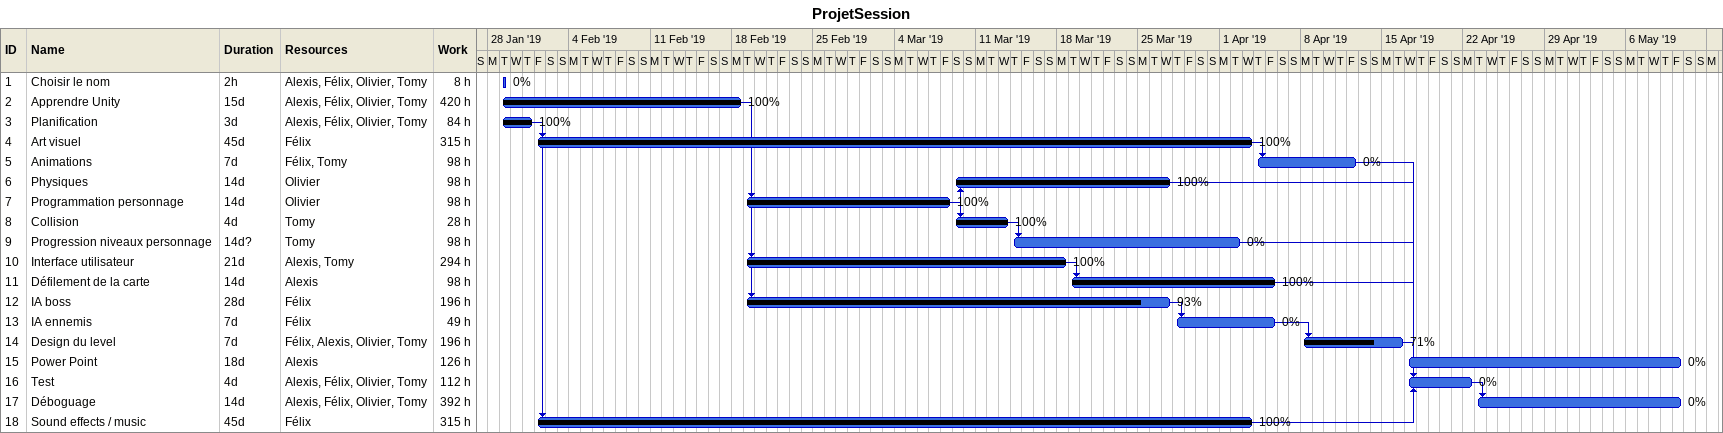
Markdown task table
ProjetSession

| ID | Task | Duration | Start | Finish | Predecessors | Resources | % complete | Work (h) |
|---|---|---|---|---|---|---|---|---|
| 1 | Choisir le nom | 2h | 2019-01-29 | 2019-01-29 |  | Alexis, Félix, Olivier, Tomy | 0 | 8 |
| 2 | Apprendre Unity | 15d | 2019-01-29 | 2019-02-18 |  | Alexis, Félix, Olivier, Tomy | 100 | 420 |
| 3 | Planification | 3d | 2019-01-29 | 2019-01-31 |  | Alexis, Félix, Olivier, Tomy | 100 | 84 |
| 4 | Art visuel | 45d | 2019-02-01 | 2019-04-03 | 3 | Félix | 100 | 315 |
| 5 | Animations | 7d | 2019-04-04 | 2019-04-12 | 4 | Félix, Tomy | 0 | 98 |
| 6 | Physiques | 14d | 2019-03-09 | 2019-03-27 | 7 | Olivier | 100 | 98 |
| 7 | Programmation personnage | 14d | 2019-02-19 | 2019-03-08 | 2 | Olivier | 100 | 98 |
| 8 | Collision | 4d | 2019-03-09 | 2019-03-13 | 7 | Tomy | 100 | 28 |
| 9 | Progression niveaux personnage | 14d? | 2019-03-14 | 2019-04-02 | 8 | Tomy | 0 | 98 |
| 10 | Interface utilisateur | 21d | 2019-02-19 | 2019-03-18 | 2 | Alexis, Tomy | 100 | 294 |
| 11 | Défilement de la carte | 14d | 2019-03-19 | 2019-04-05 | 10 | Alexis | 100 | 98 |
| 12 | IA boss | 28d | 2019-02-19 | 2019-03-27 | 2 | Félix | 93 | 196 |
| 13 | IA ennemis | 7d | 2019-03-28 | 2019-04-05 | 12 | Félix | 0 | 49 |
| 14 | Design du level | 7d | 2019-04-08 | 2019-04-16 | 13 | Félix, Alexis, Olivier, Tomy | 71 | 196 |
| 15 | Power Point | 18d | 2019-04-17 | 2019-05-10 |  | Alexis | 0 | 126 |
| 16 | Test | 4d | 2019-04-17 | 2019-04-22 | 14, 11, 9, 5, 6, 18 | Alexis, Félix, Olivier, Tomy | 0 | 112 |
| 17 | Déboguage | 14d | 2019-04-23 | 2019-05-10 | 16 | Alexis, Félix, Olivier, Tomy | 0 | 392 |
| 18 | Sound effects / music | 45d | 2019-02-01 | 2019-04-03 | 3 | Félix | 100 | 315 |
